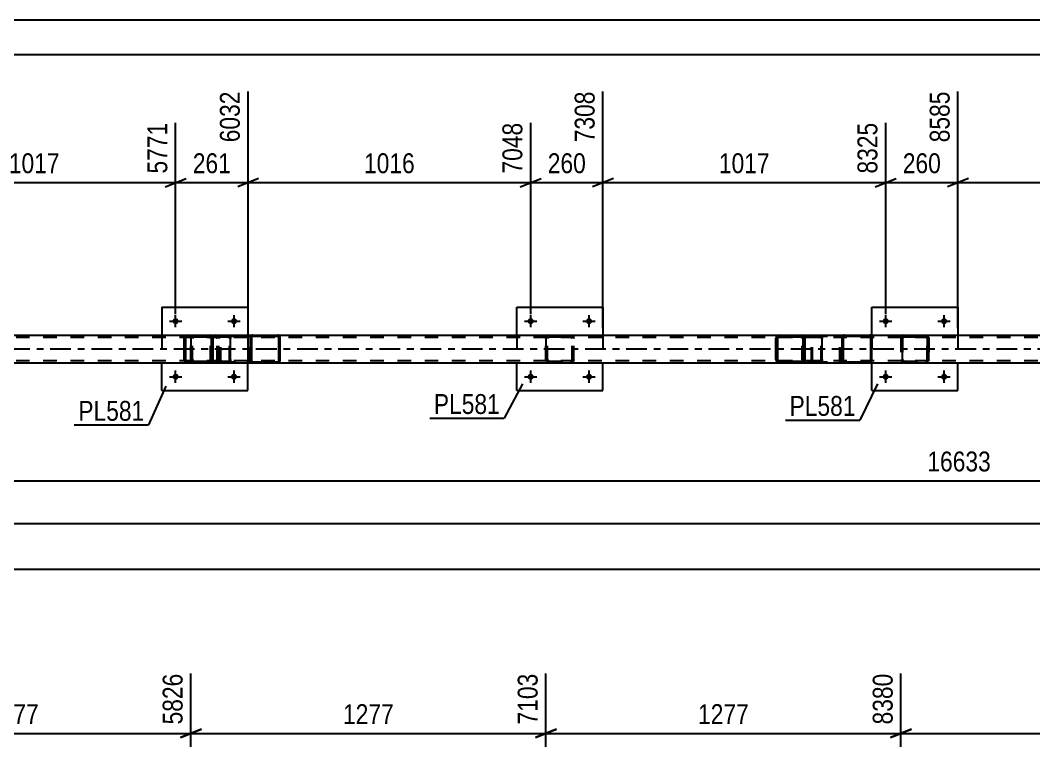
# Model space of a CAD drawing. Header units: millimetres. Extents: x 0 to 841, y 0 to 594.
# Drawn here: x 245.6 to 391.4, y 490.3 to 594 of the extents above; entities that cross this region are included whole.
import ezdxf

# ---------------------------------------------------------------- set-up
doc = ezdxf.new("R2010")
doc.units = ezdxf.units.MM
doc.linetypes.add('DXK_LINE_DOT2', pattern=[3.9198, 1.9599, -1.9599])
doc.linetypes.add('DXK_LINE_DOT3', pattern=[5.9187, 2.979, -0.9799, 0.9799, -0.9799])
doc.styles.add('Arial Narrow', font='ARIALN.TTF', dxfattribs={"height": 0.2})

# ---------------------------------------------------------------- blocks, each defined once
blk = doc.blocks.new('Unknown-103610369-1133')
at = {"color": 5, "linetype": 'Continuous'}
for p, q in [((841, 594), (0, 594)), ((836, 589), (5, 589))]:
    blk.add_line(p, q, dxfattribs=at)
blk = doc.blocks.new('Part-103610369-27586 - 27584')
at = {"linetype": 'Continuous'}
h = blk.add_hatch(dxfattribs=at)
h.set_pattern_fill('', scale=0.7, style=0, pattern_type=0)
h.set_pattern_definition([(45, (282.9636, 548.3485), (-1.57154, 1.57154), [])])
h.paths.add_polyline_path([(282.96, 544.99), (282.96, 548.35), (282.94, 548.47), (282.86, 548.57), (282.75, 548.64), (282.62, 548.67), (279.05, 548.67), (278.92, 548.64), (278.81, 548.57), (278.73, 548.47), (278.71, 548.35), (278.71, 544.99), (278.73, 544.87), (278.81, 544.76), (278.92, 544.69), (279.05, 544.67), (282.62, 544.67), (282.75, 544.69), (282.86, 544.76), (282.94, 544.87)])
h.paths.add_polyline_path([(282.74, 544.88), (282.69, 544.84), (282.62, 544.83), (279.05, 544.83), (278.98, 544.84), (278.93, 544.88), (278.89, 544.93), (278.88, 544.99), (278.88, 548.35), (278.89, 548.41), (278.93, 548.46), (278.98, 548.5), (279.05, 548.51), (282.62, 548.51), (282.69, 548.5), (282.74, 548.46), (282.78, 548.41), (282.79, 548.35), (282.79, 544.99), (282.78, 544.93)])
at = {"color": 7, "linetype": 'DXK_LINE_DOT2'}
for p, q in [((274.28, 548.35), (274.3, 548.47)), ((274.28, 544.99), (274.28, 548.35)), ((274.46, 548.41), (274.45, 548.35)), ((274.45, 544.99), (274.45, 548.35)), ((274.5, 548.46), (274.46, 548.41)), ((274.49, 548.64), (274.62, 548.67)), ((274.55, 548.5), (274.5, 548.46)), ((274.62, 548.51), (274.55, 548.5)), ((274.62, 548.67), (275.55, 548.67)), ((274.62, 548.51), (282.62, 548.51)), ((278.19, 548.67), (278.32, 548.64)), ((278.26, 548.5), (278.19, 548.51)), ((278.31, 548.46), (278.26, 548.5)), ((278.35, 548.41), (278.31, 548.46)), ((278.36, 548.35), (278.35, 548.41)), ((278.36, 544.99), (278.36, 548.35)), ((278.51, 548.47), (278.53, 548.35)), ((278.53, 544.99), (278.53, 548.35)), ((279.05, 548.67), (282.62, 548.67)), ((274.3, 544.87), (274.28, 544.99)), ((274.45, 544.99), (274.46, 544.93)), ((274.46, 544.93), (274.5, 544.88)), ((274.62, 544.67), (274.49, 544.69)), ((274.5, 544.88), (274.55, 544.84)), ((274.55, 544.84), (274.62, 544.83)), ((274.62, 544.83), (282.62, 544.83)), ((274.62, 544.67), (275.55, 544.67)), ((278.19, 544.83), (278.26, 544.84)), ((278.32, 544.69), (278.19, 544.67)), ((278.26, 544.84), (278.31, 544.88)), ((278.31, 544.88), (278.35, 544.93)), ((278.35, 544.93), (278.36, 544.99)), ((278.53, 544.99), (278.51, 544.87)), ((279.05, 544.67), (282.62, 544.67))]:
    blk.add_line(p, q, dxfattribs=at)
at = {"color": 2, "linetype": 'Continuous'}
for p, q in [((275.55, 548.67), (279.05, 548.67)), ((278.73, 548.47), (278.71, 548.35)), ((278.71, 544.99), (278.71, 548.35)), ((278.88, 548.35), (278.89, 548.41)), ((278.88, 544.99), (278.88, 548.35)), ((278.89, 548.41), (278.93, 548.46)), ((279.05, 548.67), (278.92, 548.64)), ((278.93, 548.46), (278.98, 548.5)), ((278.98, 548.5), (279.05, 548.51)), ((279.05, 548.67), (282.62, 548.67)), ((279.05, 548.51), (282.62, 548.51)), ((282.75, 548.64), (282.62, 548.67)), ((282.62, 548.51), (282.69, 548.5)), ((282.69, 548.5), (282.74, 548.46)), ((282.74, 548.46), (282.78, 548.41)), ((282.78, 548.41), (282.79, 548.35)), ((282.79, 544.99), (282.79, 548.35)), ((282.96, 548.35), (282.94, 548.47)), ((282.96, 544.99), (282.96, 548.35)), ((275.55, 544.67), (279.05, 544.67)), ((278.71, 544.99), (278.73, 544.87)), ((278.89, 544.93), (278.88, 544.99)), ((278.93, 544.88), (278.89, 544.93)), ((278.92, 544.69), (279.05, 544.67)), ((278.98, 544.84), (278.93, 544.88)), ((279.05, 544.83), (278.98, 544.84)), ((279.05, 544.83), (282.62, 544.83)), ((279.05, 544.67), (282.62, 544.67)), ((282.69, 544.84), (282.62, 544.83)), ((282.62, 544.67), (282.75, 544.69)), ((282.74, 544.88), (282.69, 544.84)), ((282.78, 544.93), (282.74, 544.88)), ((282.79, 544.99), (282.78, 544.93)), ((282.94, 544.87), (282.96, 544.99))]:
    blk.add_line(p, q, dxfattribs=at)
at = {"color": 7, "linetype": 'DXK_LINE_DOT2'}
for centre, start, end in [((278.2, 548.33), 24.32, 69.2417), ((274.6, 545), 204.32, 249.2417), ((278.2, 545), 290.7583, 335.68)]:
    blk.add_arc(centre, 0.331, start, end, dxfattribs=at)
at = {"color": 2, "linetype": 'Continuous'}
for centre, start, end in [((279.03, 548.33), 110.7583, 155.68), ((282.64, 548.33), 24.32, 69.2417), ((279.03, 545), 204.32, 249.2417), ((282.64, 545), 290.7583, 335.68)]:
    blk.add_arc(centre, 0.331, start, end, dxfattribs=at)
blk = doc.blocks.new('Bolt-103610369-27731 - 27584')
at = {"linetype": 'Continuous'}
for points in [[(369.65, 550.67, -1), (370.53, 550.67, -1)], [(378.05, 550.67, -1), (378.93, 550.67, -1)]]:
    blk.add_hatch(color=1, dxfattribs=at).paths.add_polyline_path(points)
at = {"color": 1, "linetype": 'Continuous'}
for p, q in [((370.09, 549.79), (370.09, 551.55)), ((378.49, 549.79), (378.49, 551.55)), ((369.21, 550.67), (370.97, 550.67)), ((377.61, 550.67), (379.37, 550.67))]:
    blk.add_line(p, q, dxfattribs=at)
blk = doc.blocks.new('Part-103610369-27587 - 27584')
at = {"linetype": 'Continuous'}
h = blk.add_hatch(dxfattribs=at)
h.set_pattern_fill('', scale=0.7, style=0, pattern_type=0)
h.set_pattern_definition([(45, (368.0972, 548.3485), (-1.57154, 1.57154), [])])
h.paths.add_polyline_path([(368.1, 544.99), (368.1, 548.35), (368.07, 548.47), (368, 548.57), (367.89, 548.64), (367.76, 548.67), (364.18, 548.67), (364.05, 548.64), (363.94, 548.57), (363.87, 548.47), (363.84, 548.35), (363.84, 544.99), (363.87, 544.87), (363.94, 544.76), (364.05, 544.69), (364.18, 544.67), (367.76, 544.67), (367.89, 544.69), (368, 544.76), (368.07, 544.87)])
h.paths.add_polyline_path([(367.88, 544.88), (367.82, 544.84), (367.76, 544.83), (364.18, 544.83), (364.12, 544.84), (364.06, 544.88), (364.02, 544.93), (364.01, 544.99), (364.01, 548.35), (364.02, 548.41), (364.06, 548.46), (364.12, 548.5), (364.18, 548.51), (367.76, 548.51), (367.82, 548.5), (367.88, 548.46), (367.91, 548.41), (367.93, 548.35), (367.93, 544.99), (367.91, 544.93)])
at = {"color": 7, "linetype": 'DXK_LINE_DOT2'}
for p, q in [((359.41, 548.35), (359.43, 548.47)), ((359.41, 544.99), (359.41, 548.35)), ((359.59, 548.41), (359.58, 548.35)), ((359.58, 544.99), (359.58, 548.35)), ((359.63, 548.46), (359.59, 548.41)), ((359.62, 548.64), (359.75, 548.67)), ((359.68, 548.5), (359.63, 548.46)), ((359.75, 548.51), (359.68, 548.5)), ((359.75, 548.67), (360.69, 548.67)), ((359.75, 548.51), (367.76, 548.51)), ((363.33, 548.67), (363.46, 548.64)), ((363.39, 548.5), (363.33, 548.51)), ((363.45, 548.46), (363.39, 548.5)), ((363.48, 548.41), (363.45, 548.46)), ((363.5, 548.35), (363.48, 548.41)), ((363.5, 544.99), (363.5, 548.35)), ((363.64, 548.47), (363.67, 548.35)), ((363.67, 544.99), (363.67, 548.35)), ((364.18, 548.67), (367.76, 548.67)), ((359.43, 544.87), (359.41, 544.99)), ((359.58, 544.99), (359.59, 544.93)), ((359.59, 544.93), (359.63, 544.88)), ((359.75, 544.67), (359.62, 544.69)), ((359.63, 544.88), (359.68, 544.84)), ((359.68, 544.84), (359.75, 544.83)), ((359.75, 544.83), (367.76, 544.83)), ((359.75, 544.67), (360.69, 544.67)), ((363.33, 544.83), (363.39, 544.84)), ((363.46, 544.69), (363.33, 544.67)), ((363.39, 544.84), (363.45, 544.88)), ((363.45, 544.88), (363.48, 544.93)), ((363.48, 544.93), (363.5, 544.99)), ((363.67, 544.99), (363.64, 544.87)), ((364.18, 544.67), (367.76, 544.67))]:
    blk.add_line(p, q, dxfattribs=at)
at = {"color": 2, "linetype": 'Continuous'}
for p, q in [((360.69, 548.67), (364.18, 548.67)), ((363.87, 548.47), (363.84, 548.35)), ((363.84, 544.99), (363.84, 548.35)), ((364.01, 548.35), (364.02, 548.41)), ((364.01, 544.99), (364.01, 548.35)), ((364.02, 548.41), (364.06, 548.46)), ((364.18, 548.67), (364.05, 548.64)), ((364.06, 548.46), (364.12, 548.5)), ((364.12, 548.5), (364.18, 548.51)), ((364.18, 548.67), (367.76, 548.67)), ((364.18, 548.51), (367.76, 548.51)), ((367.89, 548.64), (367.76, 548.67)), ((367.76, 548.51), (367.82, 548.5)), ((367.82, 548.5), (367.88, 548.46)), ((367.88, 548.46), (367.91, 548.41)), ((367.91, 548.41), (367.93, 548.35)), ((367.93, 544.99), (367.93, 548.35)), ((368.1, 548.35), (368.07, 548.47)), ((368.1, 544.99), (368.1, 548.35)), ((360.69, 544.67), (364.18, 544.67)), ((363.84, 544.99), (363.87, 544.87)), ((364.02, 544.93), (364.01, 544.99)), ((364.06, 544.88), (364.02, 544.93)), ((364.05, 544.69), (364.18, 544.67)), ((364.12, 544.84), (364.06, 544.88)), ((364.18, 544.83), (364.12, 544.84)), ((364.18, 544.83), (367.76, 544.83)), ((364.18, 544.67), (367.76, 544.67)), ((367.82, 544.84), (367.76, 544.83)), ((367.76, 544.67), (367.89, 544.69)), ((367.88, 544.88), (367.82, 544.84)), ((367.91, 544.93), (367.88, 544.88)), ((367.93, 544.99), (367.91, 544.93)), ((368.07, 544.87), (368.1, 544.99))]:
    blk.add_line(p, q, dxfattribs=at)
at = {"color": 7, "linetype": 'DXK_LINE_DOT2'}
for centre, start, end in [((363.34, 548.33), 24.32, 69.2417), ((359.74, 545), 204.32, 249.2417), ((363.34, 545), 290.7583, 335.68)]:
    blk.add_arc(centre, 0.331, start, end, dxfattribs=at)
at = {"color": 2, "linetype": 'Continuous'}
for centre, start, end in [((364.17, 548.33), 110.7583, 155.68), ((367.77, 548.33), 24.32, 69.2417), ((364.17, 545), 204.32, 249.2417), ((367.77, 545), 290.7583, 335.68)]:
    blk.add_arc(centre, 0.331, start, end, dxfattribs=at)
blk = doc.blocks.new('Part-103610369-27678 - 27584')
at = {"color": 7, "linetype": 'DXK_LINE_DOT2'}
for p, q in [((321.21, 548.19), (321.25, 548.37)), ((321.24, 548.35), (321.21, 548.19)), ((321.25, 548.37), (321.24, 548.35)), ((321.47, 548.28), (321.45, 548.19)), ((321.45, 548.19), (321.47, 548.28)), ((321.52, 548.36), (321.47, 548.28)), ((321.47, 548.28), (321.52, 548.36)), ((321.69, 548.67), (321.51, 548.63)), ((321.51, 548.63), (321.69, 548.67)), ((321.6, 548.41), (321.52, 548.36)), ((321.52, 548.36), (321.6, 548.41)), ((321.69, 548.43), (321.6, 548.41)), ((321.69, 548.67), (324.73, 548.67)), ((321.69, 548.43), (324.73, 548.43)), ((324.91, 548.63), (324.73, 548.67)), ((324.73, 548.67), (324.91, 548.63)), ((324.73, 548.43), (324.82, 548.41)), ((324.9, 548.36), (324.82, 548.41)), ((324.82, 548.41), (324.9, 548.36)), ((324.95, 548.28), (324.9, 548.36)), ((324.9, 548.36), (324.95, 548.28)), ((324.97, 548.19), (324.95, 548.28)), ((324.95, 548.28), (324.97, 548.19)), ((325.18, 548.35), (325.17, 548.37)), ((325.17, 548.37), (325.21, 548.19)), ((325.21, 548.19), (325.18, 548.35)), ((321.21, 545.15), (321.21, 548.19)), ((321.21, 548.19), (321.21, 548.19)), ((321.21, 548.19), (321.21, 545.15)), ((321.45, 545.15), (321.45, 548.19)), ((321.45, 548.19), (321.45, 548.19)), ((321.45, 545.15), (321.45, 548.19)), ((324.97, 545.15), (324.97, 548.19)), ((324.97, 548.19), (324.97, 548.19)), ((324.97, 545.15), (324.97, 548.19)), ((325.21, 545.15), (325.21, 548.19)), ((325.21, 548.19), (325.21, 548.19)), ((325.21, 545.15), (325.21, 548.19)), ((321.21, 545.15), (321.21, 545.15)), ((321.21, 545.15), (321.22, 545.12)), ((321.24, 545.01), (321.21, 545.15)), ((321.22, 545.12), (321.24, 545.01)), ((321.24, 545.01), (321.25, 544.96)), ((321.25, 544.96), (321.24, 545.01)), ((321.45, 545.15), (321.45, 545.15)), ((321.45, 545.15), (321.47, 545.06)), ((321.47, 545.06), (321.45, 545.15)), ((321.47, 545.06), (321.52, 544.98)), ((321.52, 544.98), (321.47, 545.06)), ((321.51, 544.7), (321.69, 544.67)), ((321.69, 544.67), (321.51, 544.7)), ((321.52, 544.98), (321.6, 544.93)), ((321.6, 544.93), (321.52, 544.98)), ((321.6, 544.93), (321.69, 544.91)), ((321.69, 544.91), (324.73, 544.91)), ((321.69, 544.67), (324.73, 544.67)), ((324.73, 544.91), (324.82, 544.93)), ((324.73, 544.67), (324.91, 544.7)), ((324.91, 544.7), (324.73, 544.67)), ((324.82, 544.93), (324.9, 544.98)), ((324.9, 544.98), (324.82, 544.93)), ((324.9, 544.98), (324.95, 545.06)), ((324.95, 545.06), (324.9, 544.98)), ((324.95, 545.06), (324.97, 545.15)), ((324.97, 545.15), (324.95, 545.06)), ((324.97, 545.15), (324.97, 545.15)), ((325.17, 544.96), (325.18, 545.01)), ((325.18, 545.01), (325.17, 544.96)), ((325.21, 545.15), (325.18, 545.01)), ((325.18, 545.01), (325.2, 545.12)), ((325.2, 545.12), (325.21, 545.15)), ((325.21, 545.15), (325.21, 545.15))]:
    blk.add_line(p, q, dxfattribs=at)
at = {"color": 7, "linetype": 'DXK_LINE_DOT3'}
blk.add_line((323.21, 546.67), (323.21, 546.67), dxfattribs=at)
at = {"color": 7, "linetype": 'DXK_LINE_DOT2'}
for centre, start, end in [((321.69, 548.19), 112.5, 157.5), ((321.69, 548.19), 112.5, 157.5), ((324.73, 548.19), 22.5, 67.5), ((324.73, 548.19), 22.5, 67.5), ((321.69, 545.15), 202.5, 247.5), ((321.69, 545.15), 202.5, 247.5), ((324.73, 545.15), 292.5, 337.5)]:
    blk.add_arc(centre, 0.48, start, end, dxfattribs=at)
blk = doc.blocks.new('Part-103610369-27592 - 27584')
at = {"linetype": 'Continuous'}
h = blk.add_hatch(dxfattribs=at)
h.set_pattern_fill('', scale=0.7, style=0, pattern_type=0)
h.set_pattern_definition([(45, (358.486, 548.1885), (-1.5715, 1.5715), [])])
h.paths.add_polyline_path([(358.49, 545.15), (358.49, 548.19), (358.45, 548.37), (358.34, 548.53), (358.18, 548.63), (357.98, 548.67), (354.8, 548.67), (354.61, 548.63), (354.44, 548.53), (354.33, 548.37), (354.3, 548.19), (354.3, 545.15), (354.33, 544.96), (354.44, 544.81), (354.61, 544.7), (354.8, 544.67), (357.98, 544.67), (358.18, 544.7), (358.34, 544.81), (358.45, 544.96)])
h.paths.add_polyline_path([(358.16, 544.98), (358.08, 544.93), (357.98, 544.91), (354.8, 544.91), (354.7, 544.93), (354.62, 544.98), (354.57, 545.06), (354.55, 545.15), (354.55, 548.19), (354.57, 548.28), (354.62, 548.36), (354.7, 548.41), (354.8, 548.43), (357.98, 548.43), (358.08, 548.41), (358.16, 548.36), (358.22, 548.28), (358.23, 548.19), (358.23, 545.15), (358.22, 545.06)])
at = {"color": 2, "linetype": 'Continuous'}
for p, q in [((354.33, 548.37), (354.3, 548.19)), ((354.55, 548.19), (354.57, 548.28)), ((354.57, 548.28), (354.62, 548.36)), ((354.8, 548.67), (354.61, 548.63)), ((354.62, 548.36), (354.7, 548.41)), ((354.7, 548.41), (354.8, 548.43)), ((354.8, 548.67), (357.98, 548.67)), ((354.8, 548.43), (357.98, 548.43)), ((357.98, 548.67), (360.69, 548.67)), ((358.18, 548.63), (357.98, 548.67)), ((357.98, 548.43), (358.08, 548.41)), ((358.08, 548.41), (358.16, 548.36)), ((358.16, 548.36), (358.22, 548.28)), ((358.22, 548.28), (358.23, 548.19)), ((358.49, 548.19), (358.45, 548.37)), ((360.69, 548.67), (360.79, 548.63)), ((360.79, 548.63), (360.88, 548.53)), ((360.88, 548.53), (360.94, 548.37)), ((360.94, 548.37), (360.96, 548.19)), ((354.3, 545.15), (354.3, 548.19)), ((354.55, 545.15), (354.55, 548.19)), ((358.23, 545.15), (358.23, 548.19)), ((358.49, 545.15), (358.49, 548.19)), ((360.96, 545.15), (360.96, 548.19)), ((354.3, 545.15), (354.33, 544.96)), ((354.57, 545.06), (354.55, 545.15)), ((354.62, 544.98), (354.57, 545.06)), ((354.61, 544.7), (354.8, 544.67)), ((354.7, 544.93), (354.62, 544.98)), ((354.8, 544.91), (354.7, 544.93)), ((354.8, 544.91), (357.98, 544.91)), ((354.8, 544.67), (357.98, 544.67)), ((358.08, 544.93), (357.98, 544.91)), ((357.98, 544.67), (358.18, 544.7)), ((357.98, 544.67), (360.69, 544.67)), ((358.16, 544.98), (358.08, 544.93)), ((358.22, 545.06), (358.16, 544.98)), ((358.23, 545.15), (358.22, 545.06)), ((358.45, 544.96), (358.49, 545.15)), ((360.79, 544.7), (360.69, 544.67)), ((360.88, 544.81), (360.79, 544.7)), ((360.94, 544.96), (360.88, 544.81)), ((360.96, 545.15), (360.94, 544.96))]:
    blk.add_line(p, q, dxfattribs=at)
at = {"color": 7, "linetype": 'DXK_LINE_DOT2'}
for p, q in [((354.8, 548.67), (357.98, 548.67)), ((354.8, 548.43), (360.69, 548.43)), ((358.09, 548.19), (358.13, 548.37)), ((358.36, 548.28), (358.34, 548.19)), ((358.42, 548.36), (358.36, 548.28)), ((358.4, 548.63), (358.59, 548.67)), ((358.5, 548.41), (358.42, 548.36)), ((358.59, 548.43), (358.5, 548.41)), ((359.41, 548.43), (359.41, 548.67)), ((360.74, 548.41), (360.69, 548.43)), ((360.78, 548.36), (360.74, 548.41)), ((360.81, 548.28), (360.78, 548.36)), ((360.82, 548.19), (360.81, 548.28)), ((358.09, 545.15), (358.09, 548.19)), ((358.34, 545.15), (358.34, 548.19)), ((360.82, 545.15), (360.82, 548.19)), ((354.8, 544.91), (360.69, 544.91)), ((354.8, 544.67), (357.98, 544.67)), ((358.13, 544.96), (358.09, 545.15)), ((358.34, 545.15), (358.36, 545.06)), ((358.36, 545.06), (358.42, 544.98)), ((358.59, 544.67), (358.4, 544.7)), ((358.42, 544.98), (358.44, 544.96)), ((358.44, 544.96), (358.5, 544.93)), ((358.5, 544.93), (358.59, 544.91)), ((359.41, 544.67), (359.41, 544.91)), ((360.69, 544.91), (360.74, 544.93)), ((360.74, 544.93), (360.78, 544.98)), ((360.78, 544.98), (360.81, 545.06)), ((360.81, 545.06), (360.82, 545.15))]:
    blk.add_line(p, q, dxfattribs=at)
at = {"color": 2, "linetype": 'Continuous'}
for centre, start, end in [((354.78, 548.17), 111.1941, 156.1506), ((358, 548.17), 23.8494, 68.8059), ((354.78, 545.16), 203.8494, 248.8059), ((358, 545.16), 291.1941, 336.1506)]:
    blk.add_arc(centre, 0.492, start, end, dxfattribs=at)
at = {"color": 7, "linetype": 'DXK_LINE_DOT2'}
for centre, start, end in [((358.58, 548.17), 111.1941, 156.1506), ((358.58, 545.16), 203.8494, 248.8059)]:
    blk.add_arc(centre, 0.492, start, end, dxfattribs=at)
blk = doc.blocks.new('Bolt-103610369-27732 - 27584')
at = {"linetype": 'Continuous'}
for points in [[(369.65, 542.67, -1), (370.53, 542.67, -1)], [(378.05, 542.67, -1), (378.93, 542.67, -1)]]:
    blk.add_hatch(color=1, dxfattribs=at).paths.add_polyline_path(points)
at = {"color": 1, "linetype": 'Continuous'}
for p, q in [((369.21, 542.67), (370.97, 542.67)), ((370.09, 541.79), (370.09, 543.55)), ((377.61, 542.67), (379.37, 542.67)), ((378.49, 541.79), (378.49, 543.55))]:
    blk.add_line(p, q, dxfattribs=at)
blk = doc.blocks.new('Part-103610369-27598 - 27584')
at = {"color": 7, "linetype": 'DXK_LINE_DOT2'}
for p, q in [((96.01, 548.35), (510.68, 548.35)), ((269.66, 548.67), (282.62, 548.67)), ((354.8, 548.67), (367.76, 548.67)), ((96.01, 544.99), (510.68, 544.99)), ((269.66, 544.67), (282.62, 544.67)), ((354.8, 544.67), (367.76, 544.67))]:
    blk.add_line(p, q, dxfattribs=at)
at = {"color": 2, "linetype": 'Continuous'}
for p, q in [((197.49, 548.67), (269.66, 548.67)), ((282.62, 548.67), (354.8, 548.67)), ((367.76, 548.67), (439.93, 548.67)), ((197.49, 544.67), (269.66, 544.67)), ((282.62, 544.67), (354.8, 544.67)), ((367.76, 544.67), (439.93, 544.67))]:
    blk.add_line(p, q, dxfattribs=at)
at = {"color": 7, "linetype": 'DXK_LINE_DOT3'}
blk.add_line((96.01, 546.67), (510.68, 546.67), dxfattribs=at)
blk = doc.blocks.new('Part-103610369-27679 - 27584')
at = {"color": 2, "linetype": 'Continuous'}
for p, q in [((317.01, 548.67), (317.01, 552.67)), ((317.01, 552.67), (329.41, 552.67)), ((329.41, 552.67), (329.41, 548.67)), ((317.01, 540.67), (317.01, 544.67)), ((329.41, 540.67), (329.41, 544.67)), ((317.01, 540.67), (329.41, 540.67))]:
    blk.add_line(p, q, dxfattribs=at)
at = {"color": 7, "linetype": 'DXK_LINE_DOT2'}
for p, q in [((317.01, 548.67), (317.01, 544.67)), ((329.41, 548.67), (329.41, 544.67))]:
    blk.add_line(p, q, dxfattribs=at)
blk = doc.blocks.new('Part-103610369-27680 - 27584')
at = {"color": 7, "linetype": 'DXK_LINE_DOT2'}
for p, q in [((372.32, 548.35), (372.29, 548.19)), ((372.29, 548.19), (372.32, 548.32)), ((372.33, 548.37), (372.32, 548.35)), ((372.32, 548.32), (372.33, 548.37)), ((372.55, 548.28), (372.53, 548.19)), ((372.53, 548.19), (372.55, 548.28)), ((372.6, 548.36), (372.55, 548.28)), ((372.55, 548.28), (372.6, 548.36)), ((372.77, 548.67), (372.59, 548.63)), ((372.59, 548.63), (372.77, 548.67)), ((372.68, 548.41), (372.6, 548.36)), ((372.6, 548.36), (372.68, 548.41)), ((372.77, 548.43), (372.68, 548.41)), ((372.77, 548.67), (375.81, 548.67)), ((372.77, 548.43), (375.81, 548.43)), ((375.99, 548.63), (375.81, 548.67)), ((375.81, 548.67), (375.99, 548.63)), ((375.81, 548.43), (375.9, 548.41)), ((375.98, 548.36), (375.9, 548.41)), ((375.9, 548.41), (375.98, 548.36)), ((376.03, 548.28), (375.98, 548.36)), ((375.98, 548.36), (376.03, 548.28)), ((376.05, 548.19), (376.03, 548.28)), ((376.03, 548.28), (376.05, 548.19)), ((376.26, 548.35), (376.25, 548.37)), ((376.25, 548.37), (376.26, 548.32)), ((376.29, 548.19), (376.26, 548.35)), ((376.26, 548.32), (376.29, 548.19)), ((372.29, 548.19), (372.29, 545.15)), ((372.29, 548.19), (372.29, 548.19)), ((372.29, 548.19), (372.29, 545.15)), ((372.53, 548.19), (372.53, 545.15)), ((372.53, 548.19), (372.53, 548.19)), ((372.53, 545.15), (372.53, 548.19)), ((376.05, 548.19), (376.05, 545.15)), ((376.05, 548.19), (376.05, 548.19)), ((376.05, 545.15), (376.05, 548.19)), ((376.29, 548.19), (376.29, 545.15)), ((376.29, 548.19), (376.29, 548.19)), ((376.29, 545.15), (376.29, 548.19)), ((372.29, 545.15), (372.29, 545.15)), ((372.29, 545.15), (372.3, 545.12)), ((372.32, 545.01), (372.29, 545.15)), ((372.3, 545.12), (372.32, 545.01)), ((372.32, 545.01), (372.33, 544.96)), ((372.33, 544.96), (372.32, 545.01)), ((372.53, 545.15), (372.53, 545.15)), ((372.53, 545.15), (372.55, 545.06)), ((372.55, 545.06), (372.53, 545.15)), ((372.55, 545.06), (372.6, 544.98)), ((372.6, 544.98), (372.55, 545.06)), ((372.59, 544.71), (372.77, 544.67)), ((372.77, 544.67), (372.59, 544.71)), ((372.6, 544.98), (372.68, 544.93)), ((372.68, 544.93), (372.6, 544.98)), ((372.68, 544.93), (372.77, 544.91)), ((372.77, 544.91), (375.81, 544.91)), ((372.77, 544.67), (375.81, 544.67)), ((375.81, 544.91), (375.9, 544.93)), ((375.81, 544.67), (375.99, 544.71)), ((375.99, 544.71), (375.81, 544.67)), ((375.9, 544.93), (375.98, 544.98)), ((375.98, 544.98), (375.9, 544.93)), ((375.98, 544.98), (376.03, 545.06)), ((376.03, 545.06), (375.98, 544.98)), ((376.03, 545.06), (376.05, 545.15)), ((376.05, 545.15), (376.03, 545.06)), ((376.05, 545.15), (376.05, 545.15)), ((376.25, 544.96), (376.26, 545.01)), ((376.26, 545.01), (376.25, 544.96)), ((376.29, 545.15), (376.26, 545.01)), ((376.26, 545.01), (376.28, 545.12)), ((376.28, 545.12), (376.29, 545.15)), ((376.29, 545.15), (376.29, 545.15))]:
    blk.add_line(p, q, dxfattribs=at)
at = {"color": 7, "linetype": 'DXK_LINE_DOT3'}
blk.add_line((374.29, 546.67), (374.29, 546.67), dxfattribs=at)
at = {"color": 7, "linetype": 'DXK_LINE_DOT2'}
for centre, start, end in [((372.77, 548.19), 112.5, 157.5), ((372.77, 548.19), 112.5, 157.5), ((375.81, 548.19), 22.5, 67.5), ((375.81, 548.19), 22.5, 67.5), ((372.77, 545.15), 202.5, 247.5), ((372.77, 545.15), 202.5, 247.5), ((375.81, 545.15), 292.5, 337.5)]:
    blk.add_arc(centre, 0.48, start, end, dxfattribs=at)
blk = doc.blocks.new('Part-103610369-27681 - 27584')
at = {"color": 2, "linetype": 'Continuous'}
for p, q in [((368.09, 548.67), (368.09, 552.67)), ((368.09, 552.67), (380.49, 552.67)), ((380.49, 552.67), (380.49, 548.67)), ((368.09, 540.67), (368.09, 544.67)), ((380.49, 540.67), (380.49, 544.67)), ((368.09, 540.67), (380.49, 540.67))]:
    blk.add_line(p, q, dxfattribs=at)
at = {"color": 7, "linetype": 'DXK_LINE_DOT2'}
for p, q in [((368.09, 548.67), (368.09, 544.67)), ((380.49, 548.67), (380.49, 544.67))]:
    blk.add_line(p, q, dxfattribs=at)
blk = doc.blocks.new('Part-103610369-27696 - 27584')
at = {"color": 7, "linetype": 'DXK_LINE_DOT2'}
for p, q in [((270.16, 548.36), (270.13, 548.19)), ((270.13, 548.19), (270.16, 548.36)), ((270.16, 548.37), (270.16, 548.36)), ((270.16, 548.36), (270.16, 548.37)), ((270.39, 548.28), (270.37, 548.19)), ((270.37, 548.19), (270.39, 548.28)), ((270.44, 548.36), (270.39, 548.28)), ((270.39, 548.28), (270.44, 548.36)), ((270.61, 548.67), (270.42, 548.63)), ((270.42, 548.63), (270.61, 548.67)), ((270.52, 548.41), (270.44, 548.36)), ((270.44, 548.36), (270.52, 548.41)), ((270.61, 548.43), (270.52, 548.41)), ((270.61, 548.67), (273.65, 548.67)), ((270.61, 548.43), (273.65, 548.43)), ((273.83, 548.63), (273.65, 548.67)), ((273.65, 548.67), (273.83, 548.63)), ((273.65, 548.43), (273.74, 548.41)), ((273.82, 548.36), (273.74, 548.41)), ((273.74, 548.41), (273.82, 548.36)), ((273.87, 548.28), (273.82, 548.36)), ((273.82, 548.36), (273.87, 548.28)), ((273.89, 548.19), (273.87, 548.28)), ((273.87, 548.28), (273.89, 548.19)), ((274.13, 548.19), (274.09, 548.37)), ((274.09, 548.37), (274.13, 548.19)), ((270.13, 545.15), (270.13, 548.19)), ((270.13, 548.19), (270.13, 548.19)), ((270.13, 548.19), (270.13, 545.15)), ((270.37, 545.15), (270.37, 548.19)), ((270.37, 548.19), (270.37, 548.19)), ((270.37, 545.15), (270.37, 548.19)), ((273.89, 545.15), (273.89, 548.19)), ((273.89, 548.19), (273.89, 548.19)), ((273.89, 545.15), (273.89, 548.19)), ((274.13, 545.15), (274.13, 548.19)), ((274.13, 548.19), (274.13, 548.19)), ((274.13, 545.15), (274.13, 548.19)), ((270.13, 545.15), (270.13, 545.15)), ((270.13, 545.15), (270.15, 545.06)), ((270.15, 545.06), (270.13, 545.15)), ((270.15, 545.06), (270.16, 544.96)), ((270.16, 544.96), (270.15, 545.06)), ((270.37, 545.15), (270.37, 545.15)), ((270.37, 545.15), (270.39, 545.06)), ((270.39, 545.06), (270.37, 545.15)), ((270.39, 545.06), (270.44, 544.98)), ((270.44, 544.98), (270.39, 545.06)), ((270.42, 544.7), (270.61, 544.67)), ((270.61, 544.67), (270.42, 544.7)), ((270.44, 544.98), (270.52, 544.93)), ((270.52, 544.93), (270.44, 544.98)), ((270.52, 544.93), (270.61, 544.91)), ((270.61, 544.91), (273.65, 544.91)), ((270.61, 544.67), (273.65, 544.67)), ((273.65, 544.91), (273.74, 544.93)), ((273.65, 544.67), (273.83, 544.7)), ((273.83, 544.7), (273.65, 544.67)), ((273.74, 544.93), (273.82, 544.98)), ((273.82, 544.98), (273.74, 544.93)), ((273.82, 544.98), (273.87, 545.06)), ((273.87, 545.06), (273.82, 544.98)), ((273.87, 545.06), (273.89, 545.15)), ((273.89, 545.15), (273.87, 545.06)), ((273.89, 545.15), (273.89, 545.15)), ((274.13, 545.15), (274.09, 544.96)), ((274.09, 544.96), (274.12, 545.12)), ((274.12, 545.12), (274.13, 545.15)), ((274.13, 545.15), (274.13, 545.15))]:
    blk.add_line(p, q, dxfattribs=at)
at = {"color": 7, "linetype": 'DXK_LINE_DOT3'}
blk.add_line((272.13, 546.67), (272.13, 546.67), dxfattribs=at)
at = {"color": 7, "linetype": 'DXK_LINE_DOT2'}
for centre, start, end in [((270.61, 548.19), 112.5, 157.5), ((270.61, 548.19), 112.5, 157.5), ((273.65, 548.19), 22.5, 67.5), ((273.65, 548.19), 22.5, 67.5), ((270.61, 545.15), 202.5, 247.5), ((270.61, 545.15), 202.5, 247.5), ((273.65, 545.15), 292.5, 337.5), ((273.65, 545.15), 292.5, 337.5)]:
    blk.add_arc(centre, 0.48, start, end, dxfattribs=at)
blk = doc.blocks.new('Part-103610369-27697 - 27584')
at = {"color": 2, "linetype": 'Continuous'}
for p, q in [((265.93, 552.67), (278.33, 552.67)), ((265.93, 552.67), (265.93, 548.67)), ((278.33, 552.67), (278.33, 548.67)), ((265.93, 540.67), (265.93, 544.67)), ((278.33, 540.67), (278.33, 544.67)), ((265.93, 540.67), (278.33, 540.67))]:
    blk.add_line(p, q, dxfattribs=at)
at = {"color": 7, "linetype": 'DXK_LINE_DOT2'}
for p, q in [((265.93, 548.67), (265.93, 544.67)), ((278.33, 548.67), (278.33, 544.67))]:
    blk.add_line(p, q, dxfattribs=at)
blk = doc.blocks.new('Part-103610369-27714 - 27584')
at = {"linetype": 'Continuous'}
h = blk.add_hatch(dxfattribs=at)
h.set_pattern_fill('', scale=0.7, style=0, pattern_type=0)
h.set_pattern_definition([(45, (273.352, 548.1885), (-1.5715, 1.5715), [])])
h.paths.add_polyline_path([(273.35, 545.15), (273.35, 548.19), (273.31, 548.37), (273.2, 548.53), (273.04, 548.63), (272.85, 548.67), (269.66, 548.67), (269.47, 548.63), (269.31, 548.53), (269.2, 548.37), (269.16, 548.19), (269.16, 545.15), (269.2, 544.96), (269.31, 544.81), (269.47, 544.7), (269.66, 544.67), (272.85, 544.67), (273.04, 544.7), (273.2, 544.81), (273.31, 544.96)])
h.paths.add_polyline_path([(273.03, 544.98), (272.95, 544.93), (272.85, 544.91), (269.66, 544.91), (269.57, 544.93), (269.49, 544.98), (269.43, 545.06), (269.41, 545.15), (269.41, 548.19), (269.43, 548.28), (269.49, 548.36), (269.57, 548.41), (269.66, 548.43), (272.85, 548.43), (272.95, 548.41), (273.03, 548.36), (273.08, 548.28), (273.1, 548.19), (273.1, 545.15), (273.08, 545.06)])
at = {"color": 2, "linetype": 'Continuous'}
for p, q in [((269.2, 548.37), (269.16, 548.19)), ((269.41, 548.19), (269.43, 548.28)), ((269.43, 548.28), (269.49, 548.36)), ((269.66, 548.67), (269.47, 548.63)), ((269.49, 548.36), (269.57, 548.41)), ((269.57, 548.41), (269.66, 548.43)), ((269.66, 548.67), (272.85, 548.67)), ((269.66, 548.43), (272.85, 548.43)), ((272.85, 548.67), (275.55, 548.67)), ((273.04, 548.63), (272.85, 548.67)), ((272.85, 548.43), (272.95, 548.41)), ((272.95, 548.41), (273.03, 548.36)), ((273.03, 548.36), (273.08, 548.28)), ((273.08, 548.28), (273.1, 548.19)), ((273.35, 548.19), (273.31, 548.37)), ((275.55, 548.67), (275.66, 548.63)), ((275.66, 548.63), (275.74, 548.53)), ((275.74, 548.53), (275.8, 548.37)), ((275.8, 548.37), (275.82, 548.19)), ((269.16, 545.15), (269.16, 548.19)), ((269.41, 545.15), (269.41, 548.19)), ((273.1, 545.15), (273.1, 548.19)), ((273.35, 545.15), (273.35, 548.19)), ((275.82, 545.15), (275.82, 548.19)), ((269.16, 545.15), (269.2, 544.96)), ((269.43, 545.06), (269.41, 545.15)), ((269.49, 544.98), (269.43, 545.06)), ((269.47, 544.7), (269.66, 544.67)), ((269.57, 544.93), (269.49, 544.98)), ((269.66, 544.91), (269.57, 544.93)), ((269.66, 544.91), (272.85, 544.91)), ((269.66, 544.67), (272.85, 544.67)), ((272.95, 544.93), (272.85, 544.91)), ((272.85, 544.67), (273.04, 544.7)), ((272.85, 544.67), (275.55, 544.67)), ((273.03, 544.98), (272.95, 544.93)), ((273.08, 545.06), (273.03, 544.98)), ((273.1, 545.15), (273.08, 545.06)), ((273.31, 544.96), (273.35, 545.15)), ((275.66, 544.7), (275.55, 544.67)), ((275.74, 544.81), (275.66, 544.7)), ((275.8, 544.96), (275.74, 544.81)), ((275.82, 545.15), (275.8, 544.96))]:
    blk.add_line(p, q, dxfattribs=at)
at = {"color": 7, "linetype": 'DXK_LINE_DOT2'}
for p, q in [((269.66, 548.67), (272.85, 548.67)), ((269.66, 548.43), (275.55, 548.43)), ((272.96, 548.19), (273, 548.37)), ((273.23, 548.28), (273.21, 548.19)), ((273.28, 548.36), (273.23, 548.28)), ((273.27, 548.63), (273.46, 548.67)), ((273.36, 548.41), (273.28, 548.36)), ((273.46, 548.43), (273.36, 548.41)), ((274.28, 548.43), (274.28, 548.67)), ((275.6, 548.41), (275.55, 548.43)), ((275.65, 548.36), (275.6, 548.41)), ((275.68, 548.28), (275.65, 548.36)), ((275.69, 548.19), (275.68, 548.28)), ((272.96, 545.15), (272.96, 548.19)), ((273.21, 545.15), (273.21, 548.19)), ((275.69, 545.15), (275.69, 548.19)), ((269.66, 544.91), (275.55, 544.91)), ((269.66, 544.67), (272.85, 544.67)), ((273, 544.96), (272.96, 545.15)), ((273.21, 545.15), (273.23, 545.06)), ((273.23, 545.06), (273.28, 544.98)), ((273.46, 544.67), (273.27, 544.7)), ((273.28, 544.98), (273.31, 544.96)), ((273.31, 544.96), (273.36, 544.93)), ((273.36, 544.93), (273.46, 544.91)), ((274.28, 544.67), (274.28, 544.91)), ((275.55, 544.91), (275.6, 544.93)), ((275.6, 544.93), (275.65, 544.98)), ((275.65, 544.98), (275.68, 545.06)), ((275.68, 545.06), (275.69, 545.15))]:
    blk.add_line(p, q, dxfattribs=at)
at = {"color": 2, "linetype": 'Continuous'}
for centre, start, end in [((269.65, 548.17), 111.1941, 156.1506), ((272.86, 548.17), 23.8494, 68.8059), ((269.65, 545.16), 203.8494, 248.8059), ((272.86, 545.16), 291.1941, 336.1506)]:
    blk.add_arc(centre, 0.492, start, end, dxfattribs=at)
at = {"color": 7, "linetype": 'DXK_LINE_DOT2'}
for centre, start, end in [((273.45, 548.17), 111.1941, 156.1506), ((273.45, 545.16), 203.8494, 248.8059)]:
    blk.add_arc(centre, 0.492, start, end, dxfattribs=at)
blk = doc.blocks.new('Bolt-103610369-27729 - 27584')
at = {"linetype": 'Continuous'}
for points in [[(318.57, 550.67, -1), (319.45, 550.67, -1)], [(326.97, 550.67, -1), (327.85, 550.67, -1)]]:
    blk.add_hatch(color=1, dxfattribs=at).paths.add_polyline_path(points)
at = {"color": 1, "linetype": 'Continuous'}
for p, q in [((319.01, 549.79), (319.01, 551.55)), ((327.41, 549.79), (327.41, 551.55)), ((318.13, 550.67), (319.89, 550.67)), ((326.53, 550.67), (328.29, 550.67))]:
    blk.add_line(p, q, dxfattribs=at)
blk = doc.blocks.new('Bolt-103610369-27730 - 27584')
at = {"linetype": 'Continuous'}
for points in [[(318.57, 542.67, -1), (319.45, 542.67, -1)], [(326.97, 542.67, -1), (327.85, 542.67, -1)]]:
    blk.add_hatch(color=1, dxfattribs=at).paths.add_polyline_path(points)
at = {"color": 1, "linetype": 'Continuous'}
for p, q in [((318.13, 542.67), (319.89, 542.67)), ((319.01, 541.79), (319.01, 543.55)), ((326.53, 542.67), (328.29, 542.67)), ((327.41, 541.79), (327.41, 543.55))]:
    blk.add_line(p, q, dxfattribs=at)
blk = doc.blocks.new('Bolt-103610369-27747 - 27584')
at = {"linetype": 'Continuous'}
for points in [[(267.49, 550.67, -1), (268.37, 550.67, -1)], [(275.89, 550.67, -1), (276.77, 550.67, -1)]]:
    blk.add_hatch(color=1, dxfattribs=at).paths.add_polyline_path(points)
at = {"color": 1, "linetype": 'Continuous'}
for p, q in [((267.93, 549.79), (267.93, 551.55)), ((276.33, 549.79), (276.33, 551.55)), ((267.05, 550.67), (268.81, 550.67)), ((275.45, 550.67), (277.21, 550.67))]:
    blk.add_line(p, q, dxfattribs=at)
blk = doc.blocks.new('Bolt-103610369-27748 - 27584')
at = {"linetype": 'Continuous'}
for points in [[(267.49, 542.67, -1), (268.37, 542.67, -1)], [(275.89, 542.67, -1), (276.77, 542.67, -1)]]:
    blk.add_hatch(color=1, dxfattribs=at).paths.add_polyline_path(points)
at = {"color": 1, "linetype": 'Continuous'}
for p, q in [((267.05, 542.67), (268.81, 542.67)), ((267.93, 541.79), (267.93, 543.55)), ((275.45, 542.67), (277.21, 542.67)), ((276.33, 541.79), (276.33, 543.55))]:
    blk.add_line(p, q, dxfattribs=at)
blk = doc.blocks.new('StraightDimension-103610369-30111 - 27584')
at = {"color": 7, "linetype": 'Continuous'}
blk.add_line((58.89, 527.69), (702.41, 527.69), dxfattribs=at)
at = {"color": 0}
blk.add_wipeout([(385.82, 528.44), (385.82, 532.64), (375.48, 532.64), (375.48, 528.44)], dxfattribs=at)
at = {"color": 3, "style": 'Arial Narrow'}
blk.add_text('16633', height=2.863, dxfattribs=at).set_placement((376.08, 529.04))
blk = doc.blocks.new('StraightDimension-103610369-29564 - 27584')
at = {"color": 7, "linetype": 'Continuous'}
for p, q in [((329.41, 549.67), (329.41, 583.74)), ((370.09, 551.67), (370.09, 579.24)), ((330.91, 571.23), (327.91, 570.03)), ((329.41, 570.63), (370.09, 570.63)), ((368.59, 570.03), (371.59, 571.23))]:
    blk.add_line(p, q, dxfattribs=at)
at = {"color": 0}
blk.add_wipeout([(354.01, 571.38), (354.01, 575.58), (345.49, 575.58), (345.49, 571.38)], dxfattribs=at)
at = {"color": 3, "style": 'Arial Narrow'}
blk.add_text('1017', height=2.863, dxfattribs=at).set_placement((346.09, 571.98))
at = {"color": 0, "linetype": 'Continuous'}
blk.add_wipeout([(369.49, 579.84), (365.29, 579.84), (365.29, 571.33), (369.49, 571.33)], dxfattribs=at)
at = {"color": 3, "linetype": 'Continuous', "style": 'Arial Narrow'}
blk.add_text('8325', height=2.863, rotation=90.0002, dxfattribs=at).set_placement((368.89, 571.93))
blk = doc.blocks.new('StraightDimension-103610369-29562 - 27584')
at = {"color": 7, "linetype": 'Continuous'}
for p, q in [((380.49, 549.67), (380.49, 583.74)), ((421.17, 551.67), (421.17, 579.24)), ((381.99, 571.23), (378.99, 570.03)), ((380.49, 570.63), (421.17, 570.63)), ((419.67, 570.03), (422.67, 571.23))]:
    blk.add_line(p, q, dxfattribs=at)
at = {"color": 0}
blk.add_wipeout([(405.09, 571.38), (405.09, 575.58), (396.57, 575.58), (396.57, 571.38)], dxfattribs=at)
at = {"color": 3, "style": 'Arial Narrow'}
blk.add_text('1017', height=2.863, dxfattribs=at).set_placement((397.17, 571.98))
at = {"color": 0, "linetype": 'Continuous'}
blk.add_wipeout([(420.57, 579.84), (416.37, 579.84), (416.37, 571.33), (420.57, 571.33)], dxfattribs=at)
at = {"color": 3, "linetype": 'Continuous', "style": 'Arial Narrow'}
blk.add_text('9602', height=2.863, rotation=90.0002, dxfattribs=at).set_placement((419.97, 571.93))
blk = doc.blocks.new('StraightDimension-103610369-29563 - 27584')
at = {"color": 7, "linetype": 'Continuous'}
for p, q in [((380.49, 549.67), (380.49, 583.74)), ((370.09, 551.67), (370.09, 579.24)), ((368.59, 570.03), (371.59, 571.23)), ((370.09, 570.63), (380.49, 570.63)), ((381.99, 571.23), (378.99, 570.03))]:
    blk.add_line(p, q, dxfattribs=at)
at = {"color": 0}
blk.add_wipeout([(378.63, 571.38), (378.63, 575.58), (371.95, 575.58), (371.95, 571.38)], dxfattribs=at)
at = {"color": 3, "style": 'Arial Narrow'}
blk.add_text('260', height=2.863, dxfattribs=at).set_placement((372.55, 571.98))
at = {"color": 0, "linetype": 'Continuous'}
blk.add_wipeout([(379.89, 584.34), (375.69, 584.34), (375.69, 575.83), (379.89, 575.83)], dxfattribs=at)
at = {"color": 3, "linetype": 'Continuous', "style": 'Arial Narrow'}
blk.add_text('8585', height=2.863, rotation=90.0002, dxfattribs=at).set_placement((379.29, 576.43))
blk = doc.blocks.new('StraightDimension-103610369-29565 - 27584')
at = {"color": 7, "linetype": 'Continuous'}
for p, q in [((329.41, 549.67), (329.41, 583.74)), ((319.01, 551.67), (319.01, 579.24)), ((317.51, 570.03), (320.51, 571.23)), ((319.01, 570.63), (329.41, 570.63)), ((330.91, 571.23), (327.91, 570.03))]:
    blk.add_line(p, q, dxfattribs=at)
at = {"color": 0}
blk.add_wipeout([(327.55, 571.38), (327.55, 575.58), (320.87, 575.58), (320.87, 571.38)], dxfattribs=at)
at = {"color": 3, "style": 'Arial Narrow'}
blk.add_text('260', height=2.863, dxfattribs=at).set_placement((321.47, 571.98))
at = {"color": 0, "linetype": 'Continuous'}
blk.add_wipeout([(328.81, 584.34), (324.61, 584.34), (324.61, 575.83), (328.81, 575.83)], dxfattribs=at)
at = {"color": 3, "linetype": 'Continuous', "style": 'Arial Narrow'}
blk.add_text('7308', height=2.863, rotation=90.0002, dxfattribs=at).set_placement((328.21, 576.43))
blk = doc.blocks.new('StraightDimension-103610369-29566 - 27584')
at = {"color": 7, "linetype": 'Continuous'}
for p, q in [((278.36, 549.67), (278.36, 583.74)), ((319.01, 551.67), (319.01, 579.24)), ((279.86, 571.23), (276.86, 570.03)), ((278.36, 570.63), (319.01, 570.63)), ((317.51, 570.03), (320.51, 571.23))]:
    blk.add_line(p, q, dxfattribs=at)
at = {"color": 0}
blk.add_wipeout([(302.94, 571.38), (302.94, 575.58), (294.43, 575.58), (294.43, 571.38)], dxfattribs=at)
at = {"color": 3, "style": 'Arial Narrow'}
blk.add_text('1016', height=2.863, dxfattribs=at).set_placement((295.03, 571.98))
at = {"color": 0, "linetype": 'Continuous'}
blk.add_wipeout([(318.41, 579.84), (314.21, 579.84), (314.21, 571.33), (318.41, 571.33)], dxfattribs=at)
at = {"color": 3, "linetype": 'Continuous', "style": 'Arial Narrow'}
blk.add_text('7048', height=2.863, rotation=90.0002, dxfattribs=at).set_placement((317.81, 571.93))
blk = doc.blocks.new('StraightDimension-103610369-29567 - 27584')
at = {"color": 7, "linetype": 'Continuous'}
for p, q in [((278.36, 549.67), (278.36, 583.74)), ((267.93, 551.67), (267.93, 579.24)), ((266.43, 570.03), (269.43, 571.23)), ((267.93, 570.63), (278.36, 570.63)), ((279.86, 571.23), (276.86, 570.03))]:
    blk.add_line(p, q, dxfattribs=at)
at = {"color": 0}
blk.add_wipeout([(276.49, 571.38), (276.49, 575.58), (269.8, 575.58), (269.8, 571.38)], dxfattribs=at)
at = {"color": 3, "style": 'Arial Narrow'}
blk.add_text('261', height=2.863, dxfattribs=at).set_placement((270.4, 571.98))
at = {"color": 0, "linetype": 'Continuous'}
blk.add_wipeout([(277.76, 584.34), (273.56, 584.34), (273.56, 575.83), (277.76, 575.83)], dxfattribs=at)
at = {"color": 3, "linetype": 'Continuous', "style": 'Arial Narrow'}
blk.add_text('6032', height=2.863, rotation=90.0002, dxfattribs=at).set_placement((277.16, 576.43))
blk = doc.blocks.new('StraightDimension-103610369-29568 - 27584')
at = {"color": 7, "linetype": 'Continuous'}
for p, q in [((227.25, 549.67), (227.25, 583.74)), ((267.93, 551.67), (267.93, 579.24)), ((228.75, 571.23), (225.75, 570.03)), ((227.25, 570.63), (267.93, 570.63)), ((266.43, 570.03), (269.43, 571.23))]:
    blk.add_line(p, q, dxfattribs=at)
at = {"color": 0}
blk.add_wipeout([(251.84, 571.38), (251.84, 575.58), (243.33, 575.58), (243.33, 571.38)], dxfattribs=at)
at = {"color": 3, "style": 'Arial Narrow'}
blk.add_text('1017', height=2.863, dxfattribs=at).set_placement((243.93, 571.98))
at = {"color": 0, "linetype": 'Continuous'}
blk.add_wipeout([(267.33, 579.84), (263.13, 579.84), (263.13, 571.33), (267.33, 571.33)], dxfattribs=at)
at = {"color": 3, "linetype": 'Continuous', "style": 'Arial Narrow'}
blk.add_text('5771', height=2.863, rotation=90.0002, dxfattribs=at).set_placement((266.73, 571.93))
blk = doc.blocks.new('StraightDimension-103610369-30244 - 27584')
at = {"color": 7, "linetype": 'Continuous'}
blk.add_line((58.89, 521.55), (758.9, 521.55), dxfattribs=at)
blk = doc.blocks.new('StraightDimension-103610369-30274 - 27584')
at = {"color": 7, "linetype": 'Continuous'}
blk.add_line((58.25, 514.97), (759.54, 514.97), dxfattribs=at)
blk = doc.blocks.new('StraightDimension-103610369-26163 - 3131')
at = {"color": 7, "linetype": 'Continuous'}
for p, q in [((219.05, 455.76), (219.05, 499.92)), ((270.13, 455.76), (270.13, 499.92)), ((220.55, 491.91), (217.55, 490.71)), ((268.63, 490.71), (271.63, 491.91)), ((219.05, 491.31), (270.13, 491.31))]:
    blk.add_line(p, q, dxfattribs=at)
at = {"color": 0}
blk.add_wipeout([(248.84, 492.06), (248.84, 496.26), (240.33, 496.26), (240.33, 492.06)], dxfattribs=at)
at = {"color": 3, "style": 'Arial Narrow'}
blk.add_text('1277', height=2.863, dxfattribs=at).set_placement((240.93, 492.66))
at = {"color": 0, "linetype": 'Continuous'}
blk.add_wipeout([(269.53, 500.52), (265.33, 500.52), (265.33, 492.01), (269.53, 492.01)], dxfattribs=at)
at = {"color": 3, "linetype": 'Continuous', "style": 'Arial Narrow'}
blk.add_text('5826', height=2.863, rotation=90.0002, dxfattribs=at).set_placement((268.93, 492.61))
blk = doc.blocks.new('StraightDimension-103610369-26162 - 3131')
at = {"color": 7, "linetype": 'Continuous'}
for p, q in [((270.13, 455.76), (270.13, 499.92)), ((321.21, 455.76), (321.21, 499.92)), ((271.63, 491.91), (268.63, 490.71)), ((319.71, 490.71), (322.71, 491.91)), ((270.13, 491.31), (321.21, 491.31))]:
    blk.add_line(p, q, dxfattribs=at)
at = {"color": 0}
blk.add_wipeout([(299.92, 492.06), (299.92, 496.26), (291.41, 496.26), (291.41, 492.06)], dxfattribs=at)
at = {"color": 3, "style": 'Arial Narrow'}
blk.add_text('1277', height=2.863, dxfattribs=at).set_placement((292.01, 492.66))
at = {"color": 0, "linetype": 'Continuous'}
blk.add_wipeout([(320.61, 500.52), (316.41, 500.52), (316.41, 492.01), (320.61, 492.01)], dxfattribs=at)
at = {"color": 3, "linetype": 'Continuous', "style": 'Arial Narrow'}
blk.add_text('7103', height=2.863, rotation=90.0002, dxfattribs=at).set_placement((320.01, 492.61))
blk = doc.blocks.new('StraightDimension-103610369-26161 - 3131')
at = {"color": 7, "linetype": 'Continuous'}
for p, q in [((321.21, 455.76), (321.21, 499.92)), ((372.29, 455.76), (372.29, 499.92)), ((322.71, 491.91), (319.71, 490.71)), ((370.79, 490.71), (373.79, 491.91)), ((321.21, 491.31), (372.29, 491.31))]:
    blk.add_line(p, q, dxfattribs=at)
at = {"color": 0}
blk.add_wipeout([(351.01, 492.06), (351.01, 496.26), (342.49, 496.26), (342.49, 492.06)], dxfattribs=at)
at = {"color": 3, "style": 'Arial Narrow'}
blk.add_text('1277', height=2.863, dxfattribs=at).set_placement((343.09, 492.66))
at = {"color": 0, "linetype": 'Continuous'}
blk.add_wipeout([(371.69, 500.52), (367.49, 500.52), (367.49, 492.01), (371.69, 492.01)], dxfattribs=at)
at = {"color": 3, "linetype": 'Continuous', "style": 'Arial Narrow'}
blk.add_text('8380', height=2.863, rotation=90.0002, dxfattribs=at).set_placement((371.09, 492.61))
blk = doc.blocks.new('StraightDimension-103610369-26160 - 3131')
at = {"color": 7, "linetype": 'Continuous'}
for p, q in [((372.29, 455.76), (372.29, 499.92)), ((423.37, 455.76), (423.37, 499.92)), ((373.79, 491.91), (370.79, 490.71)), ((421.87, 490.71), (424.87, 491.91)), ((372.29, 491.31), (423.37, 491.31))]:
    blk.add_line(p, q, dxfattribs=at)
at = {"color": 0}
blk.add_wipeout([(402.09, 492.06), (402.09, 496.26), (393.57, 496.26), (393.57, 492.06)], dxfattribs=at)
at = {"color": 3, "style": 'Arial Narrow'}
blk.add_text('1277', height=2.863, dxfattribs=at).set_placement((394.17, 492.66))
at = {"color": 0, "linetype": 'Continuous'}
blk.add_wipeout([(422.77, 500.52), (418.57, 500.52), (418.57, 492.01), (422.77, 492.01)], dxfattribs=at)
at = {"color": 3, "linetype": 'Continuous', "style": 'Arial Narrow'}
blk.add_text('9657', height=2.863, rotation=90.0002, dxfattribs=at).set_placement((422.17, 492.61))
blk = doc.blocks.new('Mark-103610369-30307 - 27584')
at = {"color": 0}
blk.add_wipeout([(314.58, 537.31), (314.58, 540.31), (305.08, 540.31), (305.08, 537.31)], dxfattribs=at)
blk.add_wipeout([(314.58, 537.31), (314.58, 540.31), (305.08, 540.31), (305.08, 537.31)], dxfattribs=at)
at = {"color": 30, "linetype": 'Continuous'}
for p in [(317.83, 541.64), (304.48, 536.71)]:
    blk.add_line(p, (315.18, 536.71), dxfattribs=at)
at = {"color": 3, "style": 'Arial Narrow'}
blk.add_text('PL581', height=2.863, dxfattribs=at).set_placement((305.08, 537.31))
blk = doc.blocks.new('Mark-103610369-30310 - 27584')
at = {"color": 0}
blk.add_wipeout([(365.76, 537.04), (365.76, 540.04), (356.26, 540.04), (356.26, 537.04)], dxfattribs=at)
blk.add_wipeout([(365.76, 537.04), (365.76, 540.04), (356.26, 540.04), (356.26, 537.04)], dxfattribs=at)
at = {"color": 30, "linetype": 'Continuous'}
for p in [(368.89, 541.64), (355.66, 536.44)]:
    blk.add_line(p, (366.36, 536.44), dxfattribs=at)
at = {"color": 3, "style": 'Arial Narrow'}
blk.add_text('PL581', height=2.863, dxfattribs=at).set_placement((356.26, 537.04))
blk = doc.blocks.new('Mark-103610369-30334 - 27584')
at = {"color": 0}
blk.add_wipeout([(263.44, 536.33), (263.44, 539.33), (253.93, 539.33), (253.93, 536.33)], dxfattribs=at)
blk.add_wipeout([(263.44, 536.33), (263.44, 539.33), (253.93, 539.33), (253.93, 536.33)], dxfattribs=at)
at = {"color": 30, "linetype": 'Continuous'}
for p in [(266.51, 541.3), (253.33, 535.73)]:
    blk.add_line(p, (264.04, 535.73), dxfattribs=at)
at = {"color": 3, "style": 'Arial Narrow'}
blk.add_text('PL581', height=2.863, dxfattribs=at).set_placement((253.93, 536.33))

msp = doc.modelspace()

# ---------------------------------------------------------------- block references
for name in ['Unknown-103610369-1133', 'Part-103610369-27697 - 27584', 'Part-103610369-27679 - 27584', 'Part-103610369-27681 - 27584', 'Bolt-103610369-27747 - 27584', 'Bolt-103610369-27729 - 27584', 'Bolt-103610369-27731 - 27584', 'Part-103610369-27598 - 27584', 'Part-103610369-27714 - 27584', 'Part-103610369-27696 - 27584', 'Part-103610369-27586 - 27584', 'Part-103610369-27678 - 27584', 'Part-103610369-27592 - 27584', 'Part-103610369-27587 - 27584', 'Part-103610369-27680 - 27584', 'Bolt-103610369-27748 - 27584', 'Bolt-103610369-27730 - 27584', 'Bolt-103610369-27732 - 27584']:
    msp.add_blockref(name, (0, 0))

# ---------------------------------------------------------------- next in the draw order: block references
for name in ['StraightDimension-103610369-29564 - 27584', 'StraightDimension-103610369-29562 - 27584', 'StraightDimension-103610369-30111 - 27584', 'StraightDimension-103610369-26163 - 3131']:
    msp.add_blockref(name, (0, 0))

# ---------------------------------------------------------------- next in the draw order: block references
for name in ['StraightDimension-103610369-29565 - 27584', 'StraightDimension-103610369-29563 - 27584', 'StraightDimension-103610369-30244 - 27584', 'StraightDimension-103610369-26162 - 3131']:
    msp.add_blockref(name, (0, 0))

# ---------------------------------------------------------------- next in the draw order: block references
for name in ['StraightDimension-103610369-29566 - 27584', 'StraightDimension-103610369-30274 - 27584', 'StraightDimension-103610369-26161 - 3131']:
    msp.add_blockref(name, (0, 0))

# ---------------------------------------------------------------- next in the draw order: block references
for name in ['StraightDimension-103610369-29567 - 27584', 'Mark-103610369-30334 - 27584', 'Mark-103610369-30307 - 27584', 'Mark-103610369-30310 - 27584', 'StraightDimension-103610369-26160 - 3131']:
    msp.add_blockref(name, (0, 0))

# ---------------------------------------------------------------- next in the draw order: block references
msp.add_blockref('StraightDimension-103610369-29568 - 27584', (0, 0))

doc.saveas('drawing.dxf')
